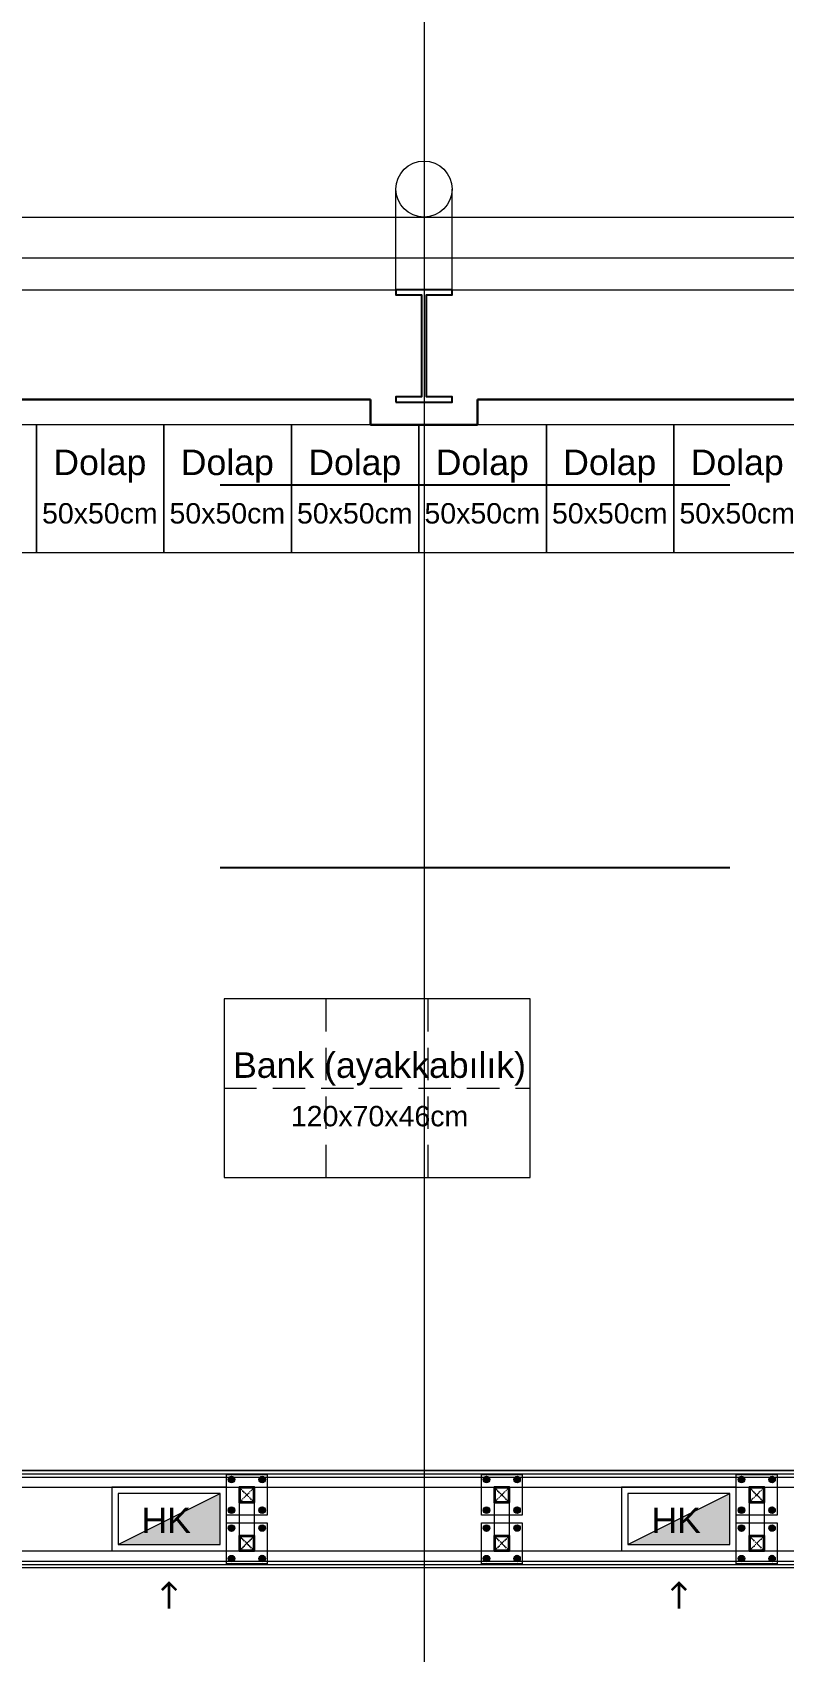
# Model space of a CAD drawing. Header units: centimetres. Extents: x 405464 to 563355, y 50011 to 66875.
# Drawn here: x 509885 to 510179, y 56607 to 57242 of the extents above; entities that cross this region are included whole.
import ezdxf
from ezdxf.enums import TextEntityAlignment as Align

# ---------------------------------------------------------------- set-up
doc = ezdxf.new("R2010")
doc.units = ezdxf.units.CM
for name, pattern in [('CHAIN', [0.3543, 0.2362, -0.0295, 0.0591, -0.0295]), ('DASHDOT', [25.4, 12.7, -6.35, 0, -6.35]), ('DASHED', [4, 2, -2]), ('DASHED2', [9.525, 6.35, -3.175]), ('M00$0$CENTER', [50.8, 31.75, -6.35, 6.35, -6.35])]:
    doc.linetypes.add(name, pattern=pattern)
doc.layers.get('0').update_dxf_attribs({"lineweight": 9})
doc.layers.add('-MH_Ad', color=1, linetype='Continuous', lineweight=9, true_color=0xff0000)
doc.layers.add('DV_alçıpanel_duvar_yeni', color=1, linetype='Continuous', lineweight=20, true_color=0xff0000)
for name, color, linetype, lineweight in [('0-KRCN-MİMARİ-220526', 8, 'Continuous', 9), ('A_Aks', 30, 'DASHDOT', 9), ('A_Arka', 8, 'Continuous', 9), ('A_celik', 1, 'Continuous', 25), ('A_Duvar-alçiplak', 3, 'Continuous', 30), ('A_Kaplama', 191, 'Continuous', 20), ('D_Profil', 155, 'Continuous', 15), ('G_0.09', 254, 'Continuous', 9), ('M00$0$A_Iskelet', 20, 'Continuous', 25), ('M00$0$D_Merkez', 51, 'M00$0$CENTER', 13), ('M00$0$D_Profil', 155, 'Continuous', 15), ('MH_Alan', 51, 'Continuous', 9), ('TF_Mobilya', 142, 'Continuous', 9)]:
    doc.layers.add(name, color=color, linetype=linetype, lineweight=lineweight)
doc.layers.add('_statik', color=2, linetype='Continuous')
doc.styles.add('MP_KAPI_POZ', font='arial.ttf')
doc.styles.add('Normal', font='arial.ttf')

# ---------------------------------------------------------------- blocks, each defined once
blk = doc.blocks.new('a_aks')
at = {"layer": 'A_Aks', "color": 8, "ltscale": 200}
for p, q in [((5680, 5308.05), (5680, -831.11)), ((2130, 4857), (12637.81, 4857))]:
    blk.add_line(p, q, dxfattribs=at)
blk = doc.blocks.new('mimari_yeni_durum')
at = {"layer": 'A_Arka', "color": 8}
for p, q in [((5669, 4879), (5669, 4918.5)), ((5691, 4879), (5691, 4918.5)), ((1600, 4907.5), (12577, 4907.5))]:
    blk.add_line(p, q, dxfattribs=at)
blk.add_circle((5680, 4918.5), 11, dxfattribs=at)
at = {"layer": 'A_celik', "color": 8}
blk.add_lwpolyline([(5669, 4835), (5691, 4835), (5691, 4837), (5681, 4837), (5681, 4877), (5691, 4877), (5691, 4879), (5669, 4879), (5669, 4877), (5679, 4877), (5679, 4837), (5669, 4837), (5669, 4835)], dxfattribs=at)
at = {"layer": 'A_Duvar-alçiplak', "color": 8}
for p, q in [((5301, 4836), (5659, 4836)), ((5659, 4836), (5659, 4826)), ((5701, 4836), (5701, 4826)), ((5701, 4836), (6059, 4836)), ((5659, 4826), (5701, 4826))]:
    blk.add_line(p, q, dxfattribs=at)
at = {"layer": 'A_Kaplama', "color": 8}
for p, q in [((4282, 4891.5), (7028, 4891.5)), ((4282, 4879), (7028, 4879))]:
    blk.add_line(p, q, dxfattribs=at)
at = {"layer": 'A_Aks', "color": 8}
blk.add_blockref('a_aks', (0, 0), dxfattribs=at)
blk = doc.blocks.new('hazırlık_alanları_yp')
at = {"layer": 'TF_Mobilya', "color": 8, "linetype": 'DASHED2', "ltscale": 2}
for p, q in [((4011.6, 4474), (4011.6, 4544)), ((4051.6, 4474), (4051.6, 4544))]:
    blk.add_line(p, q, dxfattribs=at)
at = {"layer": 'TF_Mobilya', "color": 8}
for points in [[(3848, 4719), (3898, 4719), (3898, 4769), (3848, 4769)], [(3898, 4719), (3948, 4719), (3948, 4769), (3898, 4769)], [(3948, 4719), (3998, 4719), (3998, 4769), (3948, 4769)], [(3998, 4719), (4048, 4719), (4048, 4769), (3998, 4769)], [(4048, 4719), (4098, 4719), (4098, 4769), (4048, 4769)], [(4098, 4719), (4148, 4719), (4148, 4769), (4098, 4769)], [(4148, 4719), (4198, 4719), (4198, 4769), (4148, 4769)], [(3971.6, 4474), (4091.6, 4474), (4091.6, 4544), (3971.6, 4544)]]:
    blk.add_lwpolyline(points, close=True, dxfattribs=at)
at = {"layer": 'TF_Mobilya', "color": 8, "linetype": 'DASHED2', "ltscale": 2}
blk.add_lwpolyline([(3971.6, 4509), (4091.6, 4509)], dxfattribs=at)
at = {"layer": 'TF_Mobilya', "color": 8, "style": 'MP_KAPI_POZ'}
for s, height, p in [('Dolap', 10, (3922.85, 4754.35)), ('Dolap', 10, (3972.85, 4754.35)), ('Dolap', 10, (4022.85, 4754.35)), ('Dolap', 10, (4072.85, 4754.35)), ('Dolap', 10, (4122.85, 4754.35)), ('Dolap', 10, (4172.85, 4754.35)), ('50x50cm', 8, (3922.85, 4734.35)), ('50x50cm', 8, (3972.85, 4734.35)), ('50x50cm', 8, (4022.85, 4734.35)), ('50x50cm', 8, (4072.85, 4734.35)), ('50x50cm', 8, (4122.85, 4734.35)), ('50x50cm', 8, (4172.85, 4734.35)), ('Bank (ayakkabılık)', 10, (4032.56, 4518.01)), ('120x70x46cm', 8, (4032.56, 4498.01))]:
    blk.add_text(s, height=height, dxfattribs=at).set_placement(p, align=Align.MIDDLE_CENTER)
blk = doc.blocks.new('A$C17b1b0ad')
at = {"layer": 'MH_Alan', "color": 8}
for points in [[(4451, 4836), (4809, 4836), (4809, 4826), (4851, 4826), (4851, 4836), (5209, 4836), (5209, 4826), (5301, 4826), (5301, 4836), (5659, 4836), (5659, 4826), (5701, 4826), (5701, 4836), (6059, 4836), (6059, 4826), (6101, 4826), (6101, 4836), (6459, 4836)], [(8656.98, 4416), (2547.5, 4416)]]:
    blk.add_lwpolyline(points, dxfattribs=at)
blk = doc.blocks.new('statik_temel_kalıp')
at = {"layer": '_statik', "color": 4, "linetype": 'DASHED', "ltscale": 100}
for p, q in [((-10930, -54.5), (-60, -54.5)), ((-10930, -204.5), (-210, -204.5))]:
    blk.add_line(p, q, dxfattribs=at)
blk = doc.blocks.new('*U114')
at = {"ltscale": 40}
blk.add_lwpolyline([(0, 0), (0, 6), (6, 6), (6, 0)], close=True, dxfattribs=at)
at = {"layer": 'M00$0$D_Merkez', "ltscale": 0.015}
for points in [[(0, 0), (6, 6)], [(0, 6), (6, 0)]]:
    blk.add_lwpolyline(points, dxfattribs=at)
at = {"layer": 'M00$0$D_Profil', "ltscale": 40}
blk.add_lwpolyline([(0.4, 0.4), (0.4, 5.6), (5.6, 5.6), (5.6, 0.4)], close=True, dxfattribs=at)
blk = doc.blocks.new('duvarlar')
h = blk.add_hatch(color=8)
h.dxf.hatch_style = 1
h.paths.add_polyline_path([(5600, 4387), (5600, 4407), (5560, 4387)])
h = blk.add_hatch(color=8)
h.dxf.hatch_style = 1
h.paths.add_polyline_path([(5800, 4387), (5800, 4407), (5760, 4387)])
at = {"color": 8}
for points in [[(5602.5, 4398.5), (5602.5, 4414.5), (5618.5, 4414.5), (5618.5, 4398.5)], [(5702.5, 4398.5), (5702.5, 4414.5), (5718.5, 4414.5), (5718.5, 4398.5)], [(5802.5, 4398.5), (5802.5, 4414.5), (5818.5, 4414.5), (5818.5, 4398.5)], [(5600, 4387), (5600, 4407), (5560, 4407), (5560, 4387)], [(5800, 4387), (5800, 4407), (5760, 4407), (5760, 4387)], [(5602.5, 4379.5), (5602.5, 4395.5), (5618.5, 4395.5), (5618.5, 4379.5)], [(5702.5, 4379.5), (5702.5, 4395.5), (5718.5, 4395.5), (5718.5, 4379.5)], [(5802.5, 4379.5), (5802.5, 4395.5), (5818.5, 4395.5), (5818.5, 4379.5)]]:
    blk.add_lwpolyline(points, close=True, dxfattribs=at)
for points in [[(5560, 4387), (5600, 4407)], [(5760, 4387), (5800, 4407)]]:
    blk.add_lwpolyline(points, dxfattribs=at)
at = {"color": 8, "const_width": 1}
for points in [[(5577.17, 4369.17), (5580, 4372), (5582.83, 4369.17)], [(5580, 4361.94), (5580, 4372)], [(5777.17, 4369.17), (5780, 4372), (5782.83, 4369.17)], [(5780, 4361.94), (5780, 4372)]]:
    blk.add_lwpolyline(points, dxfattribs=at)
at = {"layer": 'D_Profil', "color": 8}
for p, q in [((4281.25, 4409.5), (7030, 4409.5)), ((5607.5, 4409.5), (5607.5, 4384.5)), ((5707.5, 4409.5), (5707.5, 4384.5)), ((5807.5, 4409.5), (5807.5, 4384.5)), ((5613.5, 4390.5), (5613.5, 4403.5)), ((5713.5, 4390.5), (5713.5, 4403.5)), ((5813.5, 4390.5), (5813.5, 4403.5)), ((4281.25, 4384.5), (7030, 4384.5))]:
    blk.add_line(p, q, dxfattribs=at)
at = {"layer": 'DV_alçıpanel_duvar_yeni', "color": 8}
for p, q in [((4281.25, 4416), (7030, 4416)), ((4281.25, 4414.75), (7030, 4414.75)), ((4281.25, 4413.5), (7030, 4413.5)), ((4280, 4378), (7030, 4378)), ((4281.25, 4380.5), (7030, 4380.5)), ((4281.25, 4379.25), (7030, 4379.25))]:
    blk.add_line(p, q, dxfattribs=at)
at = {"layer": 'G_0.09', "color": 8}
for p, q in [((5604.5, 4413.67), (5603.49, 4413.09)), ((5603.49, 4413.09), (5603.49, 4411.91)), ((5605.51, 4413.09), (5604.5, 4413.67)), ((5605.51, 4411.91), (5605.51, 4413.09)), ((5615.49, 4413.09), (5616.5, 4413.67)), ((5615.49, 4411.91), (5615.49, 4413.09)), ((5616.5, 4413.67), (5617.51, 4413.09)), ((5617.51, 4413.09), (5617.51, 4411.91)), ((5704.5, 4413.67), (5703.49, 4413.09)), ((5703.49, 4413.09), (5703.49, 4411.91)), ((5705.51, 4413.09), (5704.5, 4413.67)), ((5705.51, 4411.91), (5705.51, 4413.09)), ((5715.49, 4413.09), (5716.5, 4413.67)), ((5715.49, 4411.91), (5715.49, 4413.09)), ((5716.5, 4413.67), (5717.51, 4413.09)), ((5717.51, 4413.09), (5717.51, 4411.91)), ((5804.5, 4413.67), (5803.49, 4413.09)), ((5803.49, 4413.09), (5803.49, 4411.91)), ((5805.51, 4413.09), (5804.5, 4413.67)), ((5805.51, 4411.91), (5805.51, 4413.09)), ((5815.49, 4413.09), (5816.5, 4413.67)), ((5815.49, 4411.91), (5815.49, 4413.09)), ((5816.5, 4413.67), (5817.51, 4413.09)), ((5817.51, 4413.09), (5817.51, 4411.91)), ((5603.49, 4411.91), (5604.5, 4411.33)), ((5604.5, 4411.33), (5605.51, 4411.91)), ((5616.5, 4411.33), (5615.49, 4411.91)), ((5617.51, 4411.91), (5616.5, 4411.33)), ((5703.49, 4411.91), (5704.5, 4411.33)), ((5704.5, 4411.33), (5705.51, 4411.91)), ((5716.5, 4411.33), (5715.49, 4411.91)), ((5717.51, 4411.91), (5716.5, 4411.33)), ((5803.49, 4411.91), (5804.5, 4411.33)), ((5804.5, 4411.33), (5805.51, 4411.91)), ((5816.5, 4411.33), (5815.49, 4411.91)), ((5817.51, 4411.91), (5816.5, 4411.33)), ((5603.49, 4401.09), (5604.5, 4401.67)), ((5603.49, 4399.91), (5603.49, 4401.09)), ((5604.5, 4399.33), (5603.49, 4399.91)), ((5604.5, 4401.67), (5605.51, 4401.09)), ((5605.51, 4399.91), (5604.5, 4399.33)), ((5605.51, 4401.09), (5605.51, 4399.91)), ((5616.5, 4401.67), (5615.49, 4401.09)), ((5615.49, 4401.09), (5615.49, 4399.91)), ((5615.49, 4399.91), (5616.5, 4399.33)), ((5617.51, 4401.09), (5616.5, 4401.67)), ((5616.5, 4399.33), (5617.51, 4399.91)), ((5617.51, 4399.91), (5617.51, 4401.09)), ((5703.49, 4401.09), (5704.5, 4401.67)), ((5703.49, 4399.91), (5703.49, 4401.09)), ((5704.5, 4399.33), (5703.49, 4399.91)), ((5704.5, 4401.67), (5705.51, 4401.09)), ((5705.51, 4399.91), (5704.5, 4399.33)), ((5705.51, 4401.09), (5705.51, 4399.91)), ((5716.5, 4401.67), (5715.49, 4401.09)), ((5715.49, 4401.09), (5715.49, 4399.91)), ((5715.49, 4399.91), (5716.5, 4399.33)), ((5717.51, 4401.09), (5716.5, 4401.67)), ((5716.5, 4399.33), (5717.51, 4399.91)), ((5717.51, 4399.91), (5717.51, 4401.09)), ((5803.49, 4401.09), (5804.5, 4401.67)), ((5803.49, 4399.91), (5803.49, 4401.09)), ((5804.5, 4399.33), (5803.49, 4399.91)), ((5804.5, 4401.67), (5805.51, 4401.09)), ((5805.51, 4399.91), (5804.5, 4399.33)), ((5805.51, 4401.09), (5805.51, 4399.91)), ((5816.5, 4401.67), (5815.49, 4401.09)), ((5815.49, 4401.09), (5815.49, 4399.91)), ((5815.49, 4399.91), (5816.5, 4399.33)), ((5817.51, 4401.09), (5816.5, 4401.67)), ((5816.5, 4399.33), (5817.51, 4399.91)), ((5817.51, 4399.91), (5817.51, 4401.09)), ((5604.5, 4394.67), (5603.49, 4394.09)), ((5603.49, 4394.09), (5603.49, 4392.91)), ((5605.51, 4394.09), (5604.5, 4394.67)), ((5605.51, 4392.91), (5605.51, 4394.09)), ((5615.49, 4394.09), (5616.5, 4394.67)), ((5615.49, 4392.91), (5615.49, 4394.09)), ((5616.5, 4394.67), (5617.51, 4394.09)), ((5617.51, 4394.09), (5617.51, 4392.91)), ((5704.5, 4394.67), (5703.49, 4394.09)), ((5703.49, 4394.09), (5703.49, 4392.91)), ((5705.51, 4394.09), (5704.5, 4394.67)), ((5705.51, 4392.91), (5705.51, 4394.09)), ((5715.49, 4394.09), (5716.5, 4394.67)), ((5715.49, 4392.91), (5715.49, 4394.09)), ((5716.5, 4394.67), (5717.51, 4394.09)), ((5717.51, 4394.09), (5717.51, 4392.91)), ((5804.5, 4394.67), (5803.49, 4394.09)), ((5803.49, 4394.09), (5803.49, 4392.91)), ((5805.51, 4394.09), (5804.5, 4394.67)), ((5805.51, 4392.91), (5805.51, 4394.09)), ((5815.49, 4394.09), (5816.5, 4394.67)), ((5815.49, 4392.91), (5815.49, 4394.09)), ((5816.5, 4394.67), (5817.51, 4394.09)), ((5817.51, 4394.09), (5817.51, 4392.91)), ((5603.49, 4392.91), (5604.5, 4392.33)), ((5604.5, 4392.33), (5605.51, 4392.91)), ((5616.5, 4392.33), (5615.49, 4392.91)), ((5617.51, 4392.91), (5616.5, 4392.33)), ((5703.49, 4392.91), (5704.5, 4392.33)), ((5704.5, 4392.33), (5705.51, 4392.91)), ((5716.5, 4392.33), (5715.49, 4392.91)), ((5717.51, 4392.91), (5716.5, 4392.33)), ((5803.49, 4392.91), (5804.5, 4392.33)), ((5804.5, 4392.33), (5805.51, 4392.91)), ((5816.5, 4392.33), (5815.49, 4392.91)), ((5817.51, 4392.91), (5816.5, 4392.33)), ((5603.49, 4382.09), (5604.5, 4382.67)), ((5603.49, 4380.91), (5603.49, 4382.09)), ((5604.5, 4380.33), (5603.49, 4380.91)), ((5604.5, 4382.67), (5605.51, 4382.09)), ((5605.51, 4380.91), (5604.5, 4380.33)), ((5605.51, 4382.09), (5605.51, 4380.91)), ((5616.5, 4382.67), (5615.49, 4382.09)), ((5615.49, 4382.09), (5615.49, 4380.91)), ((5615.49, 4380.91), (5616.5, 4380.33)), ((5617.51, 4382.09), (5616.5, 4382.67)), ((5616.5, 4380.33), (5617.51, 4380.91)), ((5617.51, 4380.91), (5617.51, 4382.09)), ((5703.49, 4382.09), (5704.5, 4382.67)), ((5703.49, 4380.91), (5703.49, 4382.09)), ((5704.5, 4380.33), (5703.49, 4380.91)), ((5704.5, 4382.67), (5705.51, 4382.09)), ((5705.51, 4380.91), (5704.5, 4380.33)), ((5705.51, 4382.09), (5705.51, 4380.91)), ((5716.5, 4382.67), (5715.49, 4382.09)), ((5715.49, 4382.09), (5715.49, 4380.91)), ((5715.49, 4380.91), (5716.5, 4380.33)), ((5717.51, 4382.09), (5716.5, 4382.67)), ((5716.5, 4380.33), (5717.51, 4380.91)), ((5717.51, 4380.91), (5717.51, 4382.09)), ((5803.49, 4382.09), (5804.5, 4382.67)), ((5803.49, 4380.91), (5803.49, 4382.09)), ((5804.5, 4380.33), (5803.49, 4380.91)), ((5804.5, 4382.67), (5805.51, 4382.09)), ((5805.51, 4380.91), (5804.5, 4380.33)), ((5805.51, 4382.09), (5805.51, 4380.91)), ((5816.5, 4382.67), (5815.49, 4382.09)), ((5815.49, 4382.09), (5815.49, 4380.91)), ((5815.49, 4380.91), (5816.5, 4380.33)), ((5817.51, 4382.09), (5816.5, 4382.67)), ((5816.5, 4380.33), (5817.51, 4380.91)), ((5817.51, 4380.91), (5817.51, 4382.09))]:
    blk.add_line(p, q, dxfattribs=at)
at = {"layer": 'G_0.09', "color": 8, "linetype": 'CHAIN', "ltscale": 3}
for p, q in [((5603.49, 4412.5), (5605.51, 4412.5)), ((5604.5, 4411.33), (5604.5, 4413.67)), ((5617.51, 4412.5), (5615.49, 4412.5)), ((5616.5, 4411.33), (5616.5, 4413.67)), ((5703.49, 4412.5), (5705.51, 4412.5)), ((5704.5, 4411.33), (5704.5, 4413.67)), ((5717.51, 4412.5), (5715.49, 4412.5)), ((5716.5, 4411.33), (5716.5, 4413.67)), ((5803.49, 4412.5), (5805.51, 4412.5)), ((5804.5, 4411.33), (5804.5, 4413.67)), ((5817.51, 4412.5), (5815.49, 4412.5)), ((5816.5, 4411.33), (5816.5, 4413.67)), ((5603.49, 4400.5), (5605.51, 4400.5)), ((5604.5, 4401.67), (5604.5, 4399.33)), ((5617.51, 4400.5), (5615.49, 4400.5)), ((5616.5, 4401.67), (5616.5, 4399.33)), ((5703.49, 4400.5), (5705.51, 4400.5)), ((5704.5, 4401.67), (5704.5, 4399.33)), ((5717.51, 4400.5), (5715.49, 4400.5)), ((5716.5, 4401.67), (5716.5, 4399.33)), ((5803.49, 4400.5), (5805.51, 4400.5)), ((5804.5, 4401.67), (5804.5, 4399.33)), ((5817.51, 4400.5), (5815.49, 4400.5)), ((5816.5, 4401.67), (5816.5, 4399.33)), ((5603.49, 4393.5), (5605.51, 4393.5)), ((5604.5, 4392.33), (5604.5, 4394.67)), ((5617.51, 4393.5), (5615.49, 4393.5)), ((5616.5, 4392.33), (5616.5, 4394.67)), ((5703.49, 4393.5), (5705.51, 4393.5)), ((5704.5, 4392.33), (5704.5, 4394.67)), ((5717.51, 4393.5), (5715.49, 4393.5)), ((5716.5, 4392.33), (5716.5, 4394.67)), ((5803.49, 4393.5), (5805.51, 4393.5)), ((5804.5, 4392.33), (5804.5, 4394.67)), ((5817.51, 4393.5), (5815.49, 4393.5)), ((5816.5, 4392.33), (5816.5, 4394.67)), ((5603.49, 4381.5), (5605.51, 4381.5)), ((5604.5, 4382.67), (5604.5, 4380.33)), ((5617.51, 4381.5), (5615.49, 4381.5)), ((5616.5, 4382.67), (5616.5, 4380.33)), ((5703.49, 4381.5), (5705.51, 4381.5)), ((5704.5, 4382.67), (5704.5, 4380.33)), ((5717.51, 4381.5), (5715.49, 4381.5)), ((5716.5, 4382.67), (5716.5, 4380.33)), ((5803.49, 4381.5), (5805.51, 4381.5)), ((5804.5, 4382.67), (5804.5, 4380.33)), ((5817.51, 4381.5), (5815.49, 4381.5)), ((5816.5, 4382.67), (5816.5, 4380.33))]:
    blk.add_line(p, q, dxfattribs=at)
at = {"layer": 'G_0.09', "color": 8}
for points in [[(5602.5, 4384.5), (5602.5, 4409.5), (5557.5, 4409.5), (5557.5, 4384.5)], [(5802.5, 4384.5), (5802.5, 4409.5), (5757.5, 4409.5), (5757.5, 4384.5)]]:
    blk.add_lwpolyline(points, close=True, dxfattribs=at)
for centre, radius in [((5604.5, 4412.5), 1.28), ((5604.5, 4412.5), 0.917), ((5604.5, 4412.5), 0.9), ((5604.5, 4412.5), 0.693), ((5604.5, 4412.5), 0.64), ((5604.5, 4412.5), 0.539), ((5616.5, 4412.5), 1.28), ((5616.5, 4412.5), 0.917), ((5616.5, 4412.5), 0.9), ((5616.5, 4412.5), 0.693), ((5616.5, 4412.5), 0.64), ((5616.5, 4412.5), 0.539), ((5704.5, 4412.5), 1.28), ((5704.5, 4412.5), 0.917), ((5704.5, 4412.5), 0.9), ((5704.5, 4412.5), 0.693), ((5704.5, 4412.5), 0.64), ((5704.5, 4412.5), 0.539), ((5716.5, 4412.5), 1.28), ((5716.5, 4412.5), 0.917), ((5716.5, 4412.5), 0.9), ((5716.5, 4412.5), 0.693), ((5716.5, 4412.5), 0.64), ((5716.5, 4412.5), 0.539), ((5804.5, 4412.5), 1.28), ((5804.5, 4412.5), 0.917), ((5804.5, 4412.5), 0.9), ((5804.5, 4412.5), 0.693), ((5804.5, 4412.5), 0.64), ((5804.5, 4412.5), 0.539), ((5816.5, 4412.5), 1.28), ((5816.5, 4412.5), 0.917), ((5816.5, 4412.5), 0.9), ((5816.5, 4412.5), 0.693), ((5816.5, 4412.5), 0.64), ((5816.5, 4412.5), 0.539), ((5604.5, 4400.5), 1.28), ((5604.5, 4400.5), 0.917), ((5604.5, 4400.5), 0.9), ((5604.5, 4400.5), 0.693), ((5604.5, 4400.5), 0.64), ((5604.5, 4400.5), 0.539), ((5616.5, 4400.5), 1.28), ((5616.5, 4400.5), 0.917), ((5616.5, 4400.5), 0.9), ((5616.5, 4400.5), 0.693), ((5616.5, 4400.5), 0.64), ((5616.5, 4400.5), 0.539), ((5704.5, 4400.5), 1.28), ((5704.5, 4400.5), 0.917), ((5704.5, 4400.5), 0.9), ((5704.5, 4400.5), 0.693), ((5704.5, 4400.5), 0.64), ((5704.5, 4400.5), 0.539), ((5716.5, 4400.5), 1.28), ((5716.5, 4400.5), 0.917), ((5716.5, 4400.5), 0.9), ((5716.5, 4400.5), 0.693), ((5716.5, 4400.5), 0.64), ((5716.5, 4400.5), 0.539), ((5804.5, 4400.5), 1.28), ((5804.5, 4400.5), 0.917), ((5804.5, 4400.5), 0.9), ((5804.5, 4400.5), 0.693), ((5804.5, 4400.5), 0.64), ((5804.5, 4400.5), 0.539), ((5816.5, 4400.5), 1.28), ((5816.5, 4400.5), 0.917), ((5816.5, 4400.5), 0.9), ((5816.5, 4400.5), 0.693), ((5816.5, 4400.5), 0.64), ((5816.5, 4400.5), 0.539), ((5604.5, 4393.5), 1.28), ((5604.5, 4393.5), 0.917), ((5604.5, 4393.5), 0.9), ((5604.5, 4393.5), 0.693), ((5604.5, 4393.5), 0.64), ((5604.5, 4393.5), 0.539), ((5616.5, 4393.5), 1.28), ((5616.5, 4393.5), 0.917), ((5616.5, 4393.5), 0.9), ((5616.5, 4393.5), 0.693), ((5616.5, 4393.5), 0.64), ((5616.5, 4393.5), 0.539), ((5704.5, 4393.5), 1.28), ((5704.5, 4393.5), 0.917), ((5704.5, 4393.5), 0.9), ((5704.5, 4393.5), 0.693), ((5704.5, 4393.5), 0.64), ((5704.5, 4393.5), 0.539), ((5716.5, 4393.5), 1.28), ((5716.5, 4393.5), 0.917), ((5716.5, 4393.5), 0.9), ((5716.5, 4393.5), 0.693), ((5716.5, 4393.5), 0.64), ((5716.5, 4393.5), 0.539), ((5804.5, 4393.5), 1.28), ((5804.5, 4393.5), 0.917), ((5804.5, 4393.5), 0.9), ((5804.5, 4393.5), 0.693), ((5804.5, 4393.5), 0.64), ((5804.5, 4393.5), 0.539), ((5816.5, 4393.5), 1.28), ((5816.5, 4393.5), 0.917), ((5816.5, 4393.5), 0.9), ((5816.5, 4393.5), 0.693), ((5816.5, 4393.5), 0.64), ((5816.5, 4393.5), 0.539), ((5604.5, 4381.5), 1.28), ((5604.5, 4381.5), 0.917), ((5604.5, 4381.5), 0.9), ((5604.5, 4381.5), 0.693), ((5604.5, 4381.5), 0.64), ((5604.5, 4381.5), 0.539), ((5616.5, 4381.5), 1.28), ((5616.5, 4381.5), 0.917), ((5616.5, 4381.5), 0.9), ((5616.5, 4381.5), 0.693), ((5616.5, 4381.5), 0.64), ((5616.5, 4381.5), 0.539), ((5704.5, 4381.5), 1.28), ((5704.5, 4381.5), 0.917), ((5704.5, 4381.5), 0.9), ((5704.5, 4381.5), 0.693), ((5704.5, 4381.5), 0.64), ((5704.5, 4381.5), 0.539), ((5716.5, 4381.5), 1.28), ((5716.5, 4381.5), 0.917), ((5716.5, 4381.5), 0.9), ((5716.5, 4381.5), 0.693), ((5716.5, 4381.5), 0.64), ((5716.5, 4381.5), 0.539), ((5804.5, 4381.5), 1.28), ((5804.5, 4381.5), 0.917), ((5804.5, 4381.5), 0.9), ((5804.5, 4381.5), 0.693), ((5804.5, 4381.5), 0.64), ((5804.5, 4381.5), 0.539), ((5816.5, 4381.5), 1.28), ((5816.5, 4381.5), 0.917), ((5816.5, 4381.5), 0.9), ((5816.5, 4381.5), 0.693), ((5816.5, 4381.5), 0.64), ((5816.5, 4381.5), 0.539)]:
    blk.add_circle(centre, radius, dxfattribs=at)
at = {"layer": 'G_0.09', "color": 8, "linetype": 'Continuous'}
for centre, start, end in [((5604.5, 4412.5), 18, 198), ((5604.5, 4412.5), 18, 198), ((5604.5, 4412.5), 198, 18), ((5604.5, 4412.5), 198, 18), ((5616.5, 4412.5), 162, 342), ((5616.5, 4412.5), 162, 342), ((5616.5, 4412.5), 342, 162), ((5616.5, 4412.5), 342, 162), ((5704.5, 4412.5), 18, 198), ((5704.5, 4412.5), 18, 198), ((5704.5, 4412.5), 198, 18), ((5704.5, 4412.5), 198, 18), ((5716.5, 4412.5), 162, 342), ((5716.5, 4412.5), 162, 342), ((5716.5, 4412.5), 342, 162), ((5716.5, 4412.5), 342, 162), ((5804.5, 4412.5), 18, 198), ((5804.5, 4412.5), 18, 198), ((5804.5, 4412.5), 198, 18), ((5804.5, 4412.5), 198, 18), ((5816.5, 4412.5), 162, 342), ((5816.5, 4412.5), 162, 342), ((5816.5, 4412.5), 342, 162), ((5816.5, 4412.5), 342, 162), ((5604.5, 4400.5), 162, 342), ((5604.5, 4400.5), 162, 342), ((5604.5, 4400.5), 342, 162), ((5604.5, 4400.5), 342, 162), ((5616.5, 4400.5), 18, 198), ((5616.5, 4400.5), 18, 198), ((5616.5, 4400.5), 198, 18), ((5616.5, 4400.5), 198, 18), ((5704.5, 4400.5), 162, 342), ((5704.5, 4400.5), 162, 342), ((5704.5, 4400.5), 342, 162), ((5704.5, 4400.5), 342, 162), ((5716.5, 4400.5), 18, 198), ((5716.5, 4400.5), 18, 198), ((5716.5, 4400.5), 198, 18), ((5716.5, 4400.5), 198, 18), ((5804.5, 4400.5), 162, 342), ((5804.5, 4400.5), 162, 342), ((5804.5, 4400.5), 342, 162), ((5804.5, 4400.5), 342, 162), ((5816.5, 4400.5), 18, 198), ((5816.5, 4400.5), 18, 198), ((5816.5, 4400.5), 198, 18), ((5816.5, 4400.5), 198, 18), ((5604.5, 4393.5), 18, 198), ((5604.5, 4393.5), 18, 198), ((5604.5, 4393.5), 198, 18), ((5604.5, 4393.5), 198, 18), ((5616.5, 4393.5), 162, 342), ((5616.5, 4393.5), 162, 342), ((5616.5, 4393.5), 342, 162), ((5616.5, 4393.5), 342, 162), ((5704.5, 4393.5), 18, 198), ((5704.5, 4393.5), 18, 198), ((5704.5, 4393.5), 198, 18), ((5704.5, 4393.5), 198, 18), ((5716.5, 4393.5), 162, 342), ((5716.5, 4393.5), 162, 342), ((5716.5, 4393.5), 342, 162), ((5716.5, 4393.5), 342, 162), ((5804.5, 4393.5), 18, 198), ((5804.5, 4393.5), 18, 198), ((5804.5, 4393.5), 198, 18), ((5804.5, 4393.5), 198, 18), ((5816.5, 4393.5), 162, 342), ((5816.5, 4393.5), 162, 342), ((5816.5, 4393.5), 342, 162), ((5816.5, 4393.5), 342, 162), ((5604.5, 4381.5), 162, 342), ((5604.5, 4381.5), 162, 342), ((5604.5, 4381.5), 342, 162), ((5604.5, 4381.5), 342, 162), ((5616.5, 4381.5), 18, 198), ((5616.5, 4381.5), 18, 198), ((5616.5, 4381.5), 198, 18), ((5616.5, 4381.5), 198, 18), ((5704.5, 4381.5), 162, 342), ((5704.5, 4381.5), 162, 342), ((5704.5, 4381.5), 342, 162), ((5704.5, 4381.5), 342, 162), ((5716.5, 4381.5), 18, 198), ((5716.5, 4381.5), 18, 198), ((5716.5, 4381.5), 198, 18), ((5716.5, 4381.5), 198, 18), ((5804.5, 4381.5), 162, 342), ((5804.5, 4381.5), 162, 342), ((5804.5, 4381.5), 342, 162), ((5804.5, 4381.5), 342, 162), ((5816.5, 4381.5), 18, 198), ((5816.5, 4381.5), 18, 198), ((5816.5, 4381.5), 198, 18), ((5816.5, 4381.5), 198, 18)]:
    blk.add_arc(centre, 0.72, start, end, dxfattribs=at)
at = {"layer": 'G_0.09', "color": 8}
for centre, start, end in [((5604.5, 4412.5), 260, 170), ((5616.5, 4412.5), 10, 280), ((5704.5, 4412.5), 260, 170), ((5716.5, 4412.5), 10, 280), ((5804.5, 4412.5), 260, 170), ((5816.5, 4412.5), 10, 280), ((5604.5, 4400.5), 190, 100), ((5616.5, 4400.5), 80, 350), ((5704.5, 4400.5), 190, 100), ((5716.5, 4400.5), 80, 350), ((5804.5, 4400.5), 190, 100), ((5816.5, 4400.5), 80, 350), ((5604.5, 4393.5), 260, 170), ((5616.5, 4393.5), 10, 280), ((5704.5, 4393.5), 260, 170), ((5716.5, 4393.5), 10, 280), ((5804.5, 4393.5), 260, 170), ((5816.5, 4393.5), 10, 280), ((5604.5, 4381.5), 190, 100), ((5616.5, 4381.5), 80, 350), ((5704.5, 4381.5), 190, 100), ((5716.5, 4381.5), 80, 350), ((5804.5, 4381.5), 190, 100), ((5816.5, 4381.5), 80, 350)]:
    blk.add_arc(centre, 0.64, start, end, dxfattribs=at)
at = {"layer": 'M00$0$A_Iskelet', "color": 8, "xscale": -1}
for p in [(5613.5, 4403.5), (5713.5, 4403.5), (5813.5, 4403.5), (5613.5, 4384.5), (5713.5, 4384.5), (5813.5, 4384.5)]:
    blk.add_blockref('*U114', p, dxfattribs=at)
at = {"color": 8, "style": 'Normal'}
for p in [(5569.19, 4391.54), (5769.19, 4391.54)]:
    blk.add_text('HK', height=10, dxfattribs=at).set_placement(p)
blk = doc.blocks.new('A$C9e52caec')
at = {"layer": '-MH_Ad', "color": 8}
blk.add_blockref('A$C17b1b0ad', (0, 0), dxfattribs=at)
at = {"color": 8}
for name, p in [('mimari_yeni_durum', (0, 0)), ('hazırlık_alanları_yp', (1630, 57))]:
    blk.add_blockref(name, p, dxfattribs=at)
at = {"layer": '_statik'}
blk.add_blockref('statik_temel_kalıp', (12530, 4857), dxfattribs=at)
blk.add_blockref('duvarlar', (0, 0))

msp = doc.modelspace()

# ---------------------------------------------------------------- block references
at = {"layer": '0-KRCN-MİMARİ-220526', "rotation": 359.999999999997}
msp.add_blockref('A$C9e52caec', (504358.27, 52262.37, 74), dxfattribs=at)

doc.saveas('drawing.dxf')
